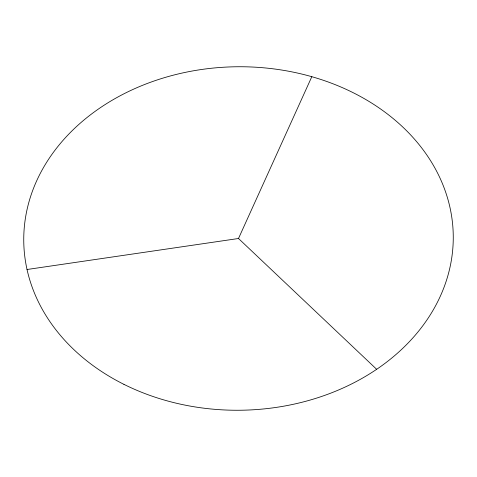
<?xml version="1.0" encoding="UTF-8"?>
<svg xmlns="http://www.w3.org/2000/svg" width="477" height="477" viewBox="0 0 477 477"><rect width="100%" height="100%" fill="white"/><g stroke="black" fill="none" stroke-linecap="round" stroke-linejoin="round"><path stroke-width="0.72" d="M27.028 269.505L238.5 238.5L311.815 76.696M238.5 238.5L376.663 369.299M123.954 384.361A214.769 171.75 -0.8 0 0 453.102 244.111A214.769 171.75 -0.8 0 0 138.449 87.029A214.769 171.75 -0.8 0 0 123.954 384.361"/></g></svg>
